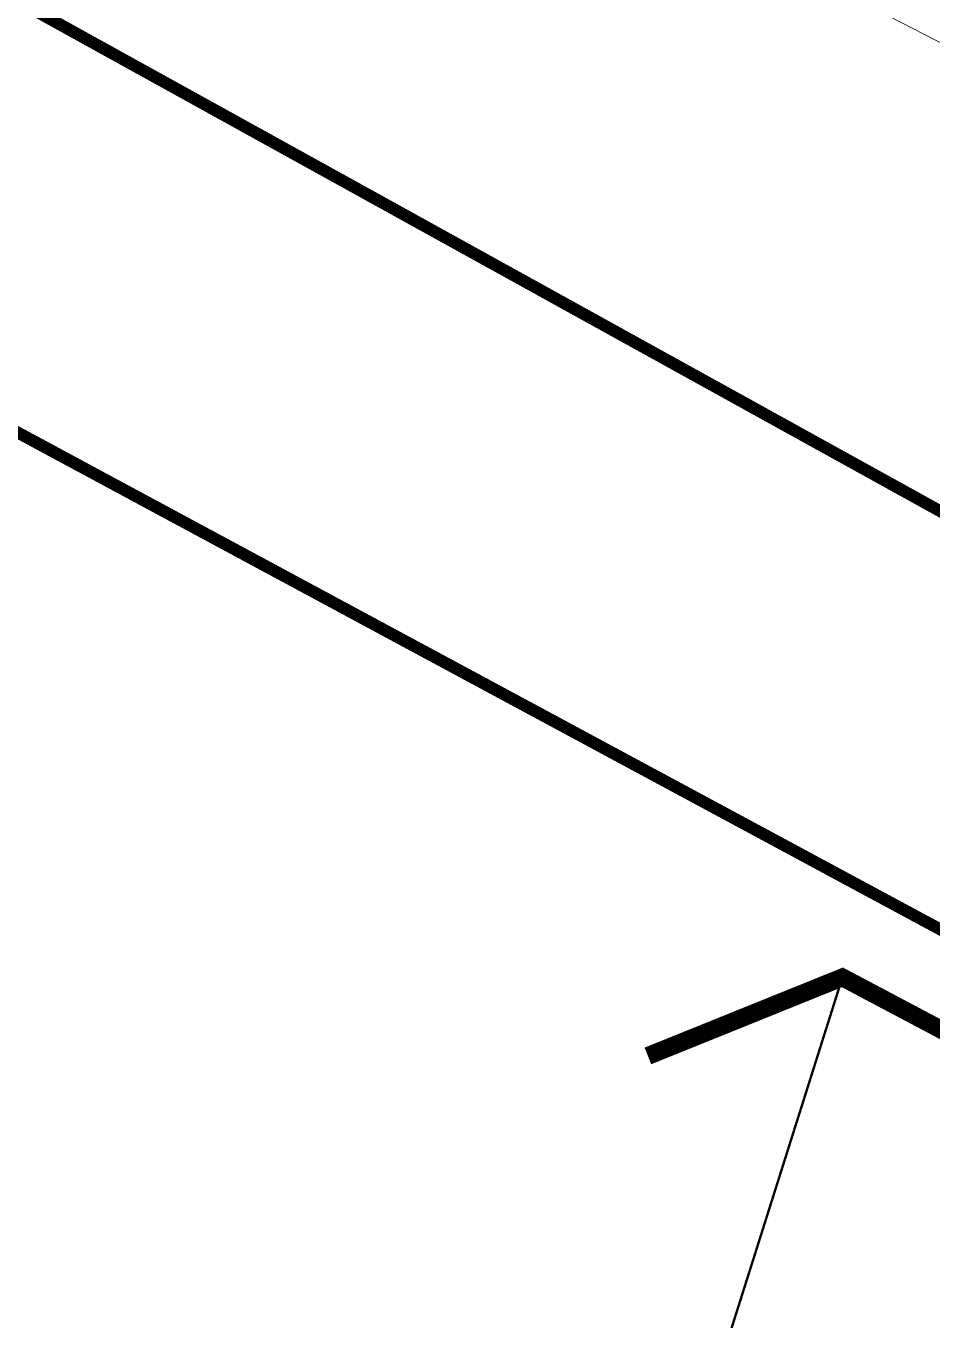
# Model space of a CAD drawing. Header units: inches. Extents: x 350994 to 353538, y 1581369 to 1583842.
# Drawn here: x 351665.33 to 351672.92, y 1583542.87 to 1583553.71 of the extents above; entities that cross this region are included whole.
import ezdxf

# ---------------------------------------------------------------- set-up
doc = ezdxf.new("R2010")
doc.units = ezdxf.units.IN
doc.header["$MEASUREMENT"] = 0
doc.linetypes.add('1', pattern=[0])
doc.linetypes.add('DASHDOTX2', pattern=[2, 1, -0.5, 0, -0.5])
for name, color, linetype in [('CULVERT', 255, '1'), ('EP TF', 5, 'Continuous'), ("ROAD'S", 1, '1')]:
    doc.layers.add(name, color=color, linetype=linetype)
doc.styles.get("Standard").update_dxf_attribs({"font": 'arial.ttf'})
doc.linetypes.add('SILT_FENCE', pattern='A,0.5,-0.2,["EP",Standard,S=0.1,R=0,X=-0.1,Y=-0.05],-0.2', length=0.9)

msp = doc.modelspace()

# ---------------------------------------------------------------- linework, layer by layer
at = {"layer": 'CULVERT', "color": 250, "linetype": 'DASHDOTX2', "lineweight": 5, "ltscale": 2, "const_width": 0.02}
msp.add_lwpolyline([(351503.114, 1583613.557), (351665.119, 1583523.432), (351672.169, 1583545.741)], dxfattribs=at)
at = {"layer": 'CULVERT', "color": 250, "lineweight": 5, "const_width": 0.15}
msp.add_lwpolyline([(351674.621, 1583543.113), (351674.223, 1583544.653), (351672.169, 1583545.741), (351670.54, 1583545.083)], dxfattribs=at)
at = {"layer": 'EP TF', "color": 252, "linetype": 'SILT_FENCE', "lineweight": 5, "ltscale": 6, "elevation": 98.457}
msp.add_lwpolyline([(351496.869, 1583648.638), (351521.348, 1583634.682), (351540.579, 1583624.07), (351593.122, 1583594.788), (351678.043, 1583550.962), (351687.196, 1583579.437)], dxfattribs=at)
at = {"layer": "ROAD'S", "lineweight": 5, "const_width": 0.1}
msp.add_lwpolyline([(351502.838, 1583676.673), (351496.091, 1583648.9), (351496.922, 1583645.962), (351541.81, 1583622.269), (351541.81, 1583622.269), (351632.781, 1583571.878), (351679.959, 1583545.791), (351679.959, 1583545.791)], dxfattribs=at)
msp.add_lwpolyline([(351493.628, 1583641.759), (351482.419, 1583604.878), (351453.336, 1583502.652), (351427.872, 1583413.69), (351425.474, 1583406.168), (351428.205, 1583404.001), (351429.519, 1583403.242), (351451.062, 1583395.474), (351528.805, 1583369.389), (351608.336, 1583343.146), (351610.303, 1583342.984), (351612.716, 1583343.499), (351612.789, 1583343.767), (351619.489, 1583361.814), (351656.418, 1583471.89), (351678.861, 1583542.98), (351678.861, 1583542.98), (351631.507, 1583568.484), (351540.827, 1583618.553), (351496.133, 1583642.258, 0.356236)], format="xyb", close=True, dxfattribs=at)

doc.saveas('drawing.dxf')
